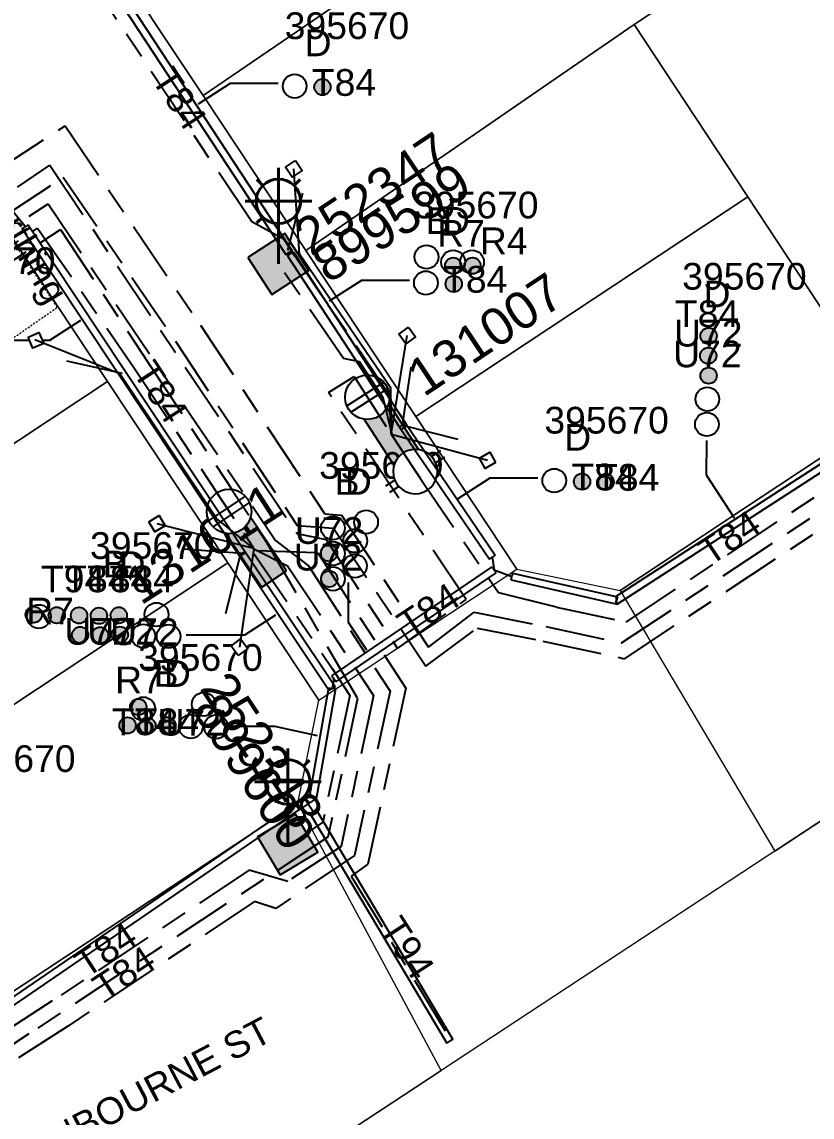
# Model space of a CAD drawing. Header units: metres. Extents: x 302064 to 304096, y 6268242 to 6271990.
# Drawn here: x 302973.9 to 303027.2, y 6270601.3 to 6270675.1 of the extents above; entities that cross this region are included whole.
import ezdxf
from ezdxf.enums import TextEntityAlignment as Align

# ---------------------------------------------------------------- set-up
doc = ezdxf.new("R2010")
doc.units = ezdxf.units.M
for name, pattern in [('Cable Exist UG', [8.2, 4, -1.2, 1.8, -1.2]), ('HIDDEN', [0.375, 0.25, -0.125]), ('HIDDEN2', [0.1875, 0.125, -0.0625])]:
    doc.linetypes.add(name, pattern=pattern)
doc.layers.get('0').update_dxf_attribs({"color": 6})
for name, color, linetype in [('_User Miscellaneous12', 7, 'Continuous'), ('_User_LV_Exist', 7, 'Continuous'), ('Duct_SP_EXT', 7, 'Continuous'), ('Equip_LV_EXT', 7, 'Continuous'), ('Equip_SP_SL_EXT', 7, 'Continuous'), ('Mains_HV_EXT', 1, 'Continuous'), ('Mains_LV_EXT', 5, 'Continuous'), ('Mains_LV_SL_EXT', 4, 'Continuous'), ('Services_SP_EXT', 7, 'Continuous'), ('SupportsUG_SP_LV_EXT', 7, 'Continuous'), ('SupportsUG_SP_LV_SL_EXT', 7, 'Continuous'), ('Trench_SP_EXT', 7, 'Continuous')]:
    doc.layers.add(name, color=color, linetype=linetype)
for name, color, linetype, lineweight in [('Cadastre Land Parcels_SP_EXT', 7, 'Continuous', 5), ('Cadastre Other Property_SP_EXT', 9, 'HIDDEN', 5), ('Cadastre Roads_SP_EXT', 9, 'Continuous', 5)]:
    doc.layers.add(name, color=color, linetype=linetype, lineweight=lineweight)
doc.styles.add('COLUMN_LABEL', font='arial.ttf')
doc.styles.add('iecARIAL', font='arial.ttf', dxfattribs={"height": 2})
doc.styles.add('POLE_LABEL', font='arial.ttf')
doc.styles.get("Standard").update_dxf_attribs({"font": 'arial.ttf'})

# ---------------------------------------------------------------- blocks, each defined once
blk = doc.blocks.new('COLUMN_EXT')
blk.add_hatch(color=256).paths.add_polyline_path([(-1.485, 1.485), (-1.485, -1.485), (1.485, -1.485), (1.485, 1.485)])
blk.add_lwpolyline([(-1.485, -1.485), (1.485, -1.485), (1.485, 1.485), (-1.485, 1.485)], close=True)
for tag, height, style, flags, p in [('ASSET_NUM', 2.5, 'COLUMN_LABEL', 8, (2, 2)), ('STRUCTURE_PLANT_NUMBER', 0.2, 'POLE_LABEL', 9, (1.813, 0.031)), ('STREET_CODE', 0.2, 'COLUMN_LABEL', 9, (1.813, -0.2))]:
    blk.add_attdef(tag, text='', height=height, dxfattribs=dict(style=style, flags=flags)).set_placement(p, align=Align.MIDDLE_LEFT)
at = {"flags": 9}
for tag, p in [('OWNED_BY', (1.813, -0.6)), ('STATE', (1.813, -0.8)), ('COLUMN_TYPE', (1.813, -0.4)), ('USAGE', (1.813, -1)), ('LEGEND', (1.813, -1.2)), ('LOCATION', (1.813, -1.4)), ('STREETNAME', (1.813, -1.6)), ('SUBURB', (1.813, -1.8)), ('NOTES', (1.813, -2))]:
    blk.add_attdef(tag, text='', height=0.2, dxfattribs=at).set_placement(p, align=Align.MIDDLE_LEFT)
at = {"flags": 1}
blk.add_attdef('Z', (1.813, -2.351), '', height=0.2, dxfattribs=at)
blk = doc.blocks.new('PILLAR_EXT')
blk.add_hatch(color=256).paths.add_polyline_path([(-2.475, 0.99), (-2.475, -0.99), (2.475, -0.99), (2.475, 0.99)])
blk.add_lwpolyline([(-2.475, -0.99), (2.475, -0.99), (2.475, 0.99), (-2.475, 0.99)], close=True)
at = {"style": 'iecARIAL', "flags": 8}
blk.add_attdef('ASSET_NUM', (1.5, 3.5), '', height=2.5, dxfattribs=at)
for tag, p, flags in [('OWNED_BY', (0, -0.2), 9), ('STATE', (0, -0.4), 9), ('SUPPORT_TYPE', (0, -0.6), 9), ('USAGE', (0, -0.8), 9), ('LEGEND', (0, -1), 9), ('LOCATION', (0, -1.2), 9), ('NOTES', (0, -1.4), 9), ('PARENT', (0, -1.6), 9), ('STREETNAME', (0, -1.8), 9), ('SUBURB', (0, -2), 1)]:
    blk.add_attdef(tag, p, '', height=0.2, dxfattribs=dict(flags=flags))
blk = doc.blocks.new('DUCT_EXT')
blk.add_circle((0, 0.8), 0.8)
at = {"flags": 1}
blk.add_attdef('Z', (0, 0), '', height=0.2, dxfattribs=at)
at = {"flags": 9}
for tag, p in [('DUCT_CODE', (0, 0)), ('XSECT_TYPE', (0, -0.2)), ('STATE', (0, -0.6)), ('FB_REFERENCE', (0, -0.4)), ('NOTES', (0, -0.8))]:
    blk.add_attdef(tag, text='', height=0.2, dxfattribs=at).set_placement(p, align=Align.MIDDLE_LEFT)
blk = doc.blocks.new('SL_LANTERN_EXT')
at = {"lineweight": 40}
for p, q in [((0, 1.968), (0, 6.468)), ((-1.459, 5.676), (-1.061, 5.278)), ((1.458, 5.676), (1.06, 5.278)), ((-2.25, 4.218), (2.25, 4.218)), ((-1.459, 2.759), (-1.061, 3.157)), ((1.458, 2.759), (1.06, 3.157)), ((0, 0), (0, 2.721))]:
    blk.add_line(p, q, dxfattribs=at)
blk.add_circle((0, 4.218), 1.5, dxfattribs=at)
at = {"style": 'iecARIAL', "flags": 8}
blk.add_attdef('ASSET_NUM', (1.5, 1.5), '', height=2.5, dxfattribs=at)
for tag, p, height, flags in [('CONSTRUCTED_VOLTAGE', (0.981, -0.653), 0.2, 9), ('CONTROL_TYPE', (0.981, -0.853), 0.2, 9), ('OPERATING_VOLTAGE', (0.981, -1.653), 0.2, 9), ('LANTERN_PURPOSE', (0.981, -1.053), 0.2, 9), ('LANTERN_TYPE', (0.981, -1.253), 0.2, 9), ('NO_PHASES', (0.981, -1.453), 0.2, 9), ('LNUMBER', (2.181, -3.253), 2.5, 8), ('ORIENTATION', (0.981, -1.853), 0.2, 9), ('OWNED_BY', (0.981, -2.053), 0.2, 9), ('STATE', (0.981, -2.253), 0.2, 9), ('CEXIST', (0.981, -2.653), 0.2, 9), ('CNEW', (0.981, -2.853), 0.2, 9), ('CNUMBER', (0.981, -3.053), 0.2, 9), ('USAGE', (0.981, -2.453), 0.2, 9), ('CREMOVE', (0.981, -3.253), 0.2, 9), ('CREPLACE', (0.981, -3.453), 0.2, 9), ('LKINGHEIGHT', (0.981, -3.653), 0.2, 9), ('LBRACKET', (0.981, -3.853), 0.2, 9), ('LBRACKETVOCAB', (0.981, -4.053), 0.2, 9), ('LCATEGORY', (0.981, -4.253), 0.2, 9), ('LCHARGE1', (0.981, -4.453), 0.2, 9), ('LCHARGE1PERCENT', (0.981, -4.653), 0.2, 9), ('LCHARGE2', (0.981, -4.853), 0.2, 9), ('LCHARGE2PERCENT', (0.981, -5.053), 0.2, 9), ('LCHARGE3', (0.981, -5.253), 0.2, 9), ('LCHARGE3PERCENT', (0.981, -5.453), 0.2, 9), ('LEXIST', (0.981, -5.653), 0.2, 9), ('LLAMP', (0.981, -5.853), 0.2, 9), ('LLAMPVOCAB', (0.981, -6.053), 0.2, 9), ('LMAST', (0.981, -6.253), 0.2, 9), ('LMASTVOCAB', (0.981, -6.453), 0.2, 9), ('LNEW', (0.981, -6.653), 0.2, 9), ('LANTNUMBER', (0.981, -6.853), 0.2, 9), ('LOUTREACH', (0.981, -7.253), 0.2, 9), ('LOUTREACHVOCAB', (0.981, -7.453), 0.2, 9), ('LRATECODE', (0.981, -7.653), 0.2, 9), ('LREMOVE', (0.981, -7.853), 0.2, 9), ('LREPLACE', (0.981, -8.053), 0.2, 9), ('LTYPE', (0.981, -8.253), 0.2, 9), ('LTYPEVOCAB', (0.981, -8.453), 0.2, 9), ('LEGEND', (0.981, -8.653), 0.2, 9), ('LOCATION', (0.981, -8.853), 0.2, 9), ('NOTES', (0.981, -9.053), 0.2, 9), ('STREETNAME', (0.981, -9.253), 0.2, 9), ('SUBURB', (0.981, -9.453), 0.2, 1)]:
    blk.add_attdef(tag, p, '', height=height, dxfattribs=dict(flags=flags))
blk = doc.blocks.new('CCP_EXT')
at = {"flags": 9}
for tag, p in [('USAGE', (0, -1.2)), ('LEGEND', (0, -1.4)), ('STATE', (0, -1.8)), ('LIFE_SUPPORT', (0, -1.6)), ('NOTES', (0, -2))]:
    blk.add_attdef(tag, text='', height=0.2, dxfattribs=at).set_placement(p, align=Align.MIDDLE_LEFT)
blk.add_wipeout([(0, 0.566), (0.566, 0), (0, -0.566), (-0.566, 0)])
blk.add_lwpolyline([(-0.566, 0), (0, 0.566), (0.566, 0), (0, -0.566), (-0.566, 0)])
at = {"flags": 1}
blk.add_attdef('Z', (0, 0), '', height=0.2, dxfattribs=at)
at = {"flags": 9}
for tag, p in [('CCP_TYPE', (0, 0)), ('OPERATING_VOLTAGE', (0, -0.6)), ('ORIENTATION', (0, -0.8)), ('CONSTRUCTED_VOLTAGE', (0, -0.2)), ('NO_PHASES', (0, -0.4)), ('OWNED_BY', (0, -1))]:
    blk.add_attdef(tag, text='', height=0.2, dxfattribs=at).set_placement(p, align=Align.MIDDLE_LEFT)
blk = doc.blocks.new('LV_UG_LINKS_CLOSED_EXT')
blk.add_wipeout([(-1.056, 1.057), (-1.18, 0.916), (-1.286, 0.761), (-1.371, 0.594), (-1.435, 0.417), (-1.476, 0.234), (-1.493, 0.047), (-1.487, -0.14), (-1.458, -0.326), (-1.406, -0.506), (-1.331, -0.678), (-1.236, -0.839), (-1.121, -0.988), (-0.988, -1.12), (-0.84, -1.235), (-0.679, -1.331), (-0.506, -1.406), (-0.326, -1.458), (-0.141, -1.487), (0.047, -1.493), (0.233, -1.476), (0.416, -1.435), (0.593, -1.371), (0.76, -1.286), (0.915, -1.181), (1.056, -1.057), (1.18, -0.916), (1.286, -0.761), (1.371, -0.594), (1.435, -0.417), (1.476, -0.234), (1.493, -0.047), (1.487, 0.14), (1.458, 0.326), (1.406, 0.506), (1.331, 0.678), (1.236, 0.839), (1.121, 0.988), (0.988, 1.12), (0.84, 1.235), (0.679, 1.331), (0.506, 1.406), (0.326, 1.458), (0.141, 1.487), (-0.047, 1.493), (-0.233, 1.476), (-0.416, 1.435), (-0.593, 1.371), (-0.76, 1.286), (-0.915, 1.181)])
for p, q in [((-0.25, -1.479), (-0.25, 1.479)), ((0.25, -1.479), (0.25, 1.479))]:
    blk.add_line(p, q)
blk.add_circle((0, 0), 1.5)
at = {"flags": 9}
for tag, p in [('ACTUAL_STATUS', (0, 0)), ('OPERATING_VOLTAGE', (0, -0.6)), ('ORIENTATION', (0, -0.8)), ('CONSTRUCTED_VOLTAGE', (0, -0.2)), ('NO_PHASES', (0, -0.4)), ('STATE', (0, -1)), ('SWITCH_TYPE', (0, -1.2)), ('USAGE', (0, -1.4)), ('NOTES', (0, -1.6))]:
    blk.add_attdef(tag, text='', height=0.2, dxfattribs=at).set_placement(p, align=Align.MIDDLE_LEFT)
at = {"flags": 1}
blk.add_attdef('Z', (0, 0), '', height=0.2, dxfattribs=at)
blk = doc.blocks.new('LV_UG_LINKS_OPEN_EXT')
for p, q in [((-0.249, 1.473), (-0.249, 2.22)), ((0.249, 1.473), (0.249, 2.22)), ((-0.249, -1.473), (-0.249, -2.22)), ((0.249, -1.473), (0.249, -2.22))]:
    blk.add_line(p, q)
at = {"flags": 9}
for tag, p in [('ACTUAL_STATUS', (0, 0)), ('OPERATING_VOLTAGE', (0, -0.6)), ('ORIENTATION', (0, -0.8)), ('CONSTRUCTED_VOLTAGE', (0, -0.2)), ('NO_PHASES', (0, -0.4)), ('STATE', (0, -1)), ('SWITCH_TYPE', (0, -1.2)), ('USAGE', (0, -1.4)), ('NOTES', (0, -1.6))]:
    blk.add_attdef(tag, text='', height=0.2, dxfattribs=at).set_placement(p, align=Align.MIDDLE_LEFT)
at = {"flags": 1}
blk.add_attdef('Z', (0, 0), '', height=0.2, dxfattribs=at)
blk.add_wipeout([(-0.249, 1.473), (-0.432, 1.43), (-0.608, 1.365), (-0.774, 1.278), (-0.928, 1.171), (-1.067, 1.045), (-1.19, 0.903), (-1.294, 0.747), (-1.377, 0.579), (-1.439, 0.402), (-1.478, 0.218), (-1.494, 0.031), (-1.486, -0.156), (-1.455, -0.341), (-1.4, -0.521), (-1.324, -0.692), (-1.227, -0.853), (-1.11, -1), (-0.976, -1.131), (-0.827, -1.244), (-0.664, -1.338), (-0.491, -1.411), (-0.311, -1.461), (-0.125, -1.489), (0.062, -1.493), (0.249, -1.473), (0.432, -1.43), (0.608, -1.365), (0.774, -1.278), (0.928, -1.171), (1.067, -1.045), (1.19, -0.903), (1.294, -0.747), (1.377, -0.579), (1.439, -0.402), (1.478, -0.218), (1.494, -0.031), (1.486, 0.156), (1.455, 0.341), (1.4, 0.521), (1.324, 0.692), (1.227, 0.853), (1.11, 1), (0.976, 1.131), (0.827, 1.244), (0.664, 1.338), (0.491, 1.411), (0.311, 1.461), (0.125, 1.489), (-0.062, 1.493)])
blk.add_lwpolyline([(0, -1.494, 1), (0, 1.494, 1)], format="xyb", close=True)
blk = doc.blocks.new('CABLE_LARGE_EXT')
h = blk.add_hatch(color=256)
edge = h.paths.add_edge_path()
edge.add_arc((0, 0.55), 0.55, 0, 360)
blk.add_circle((0, 0.55), 0.55)
at = {"flags": 1}
blk.add_attdef('Z', (0, 0), '', height=0.2, dxfattribs=at)
at = {"flags": 9}
for tag, p in [('COND_CODE', (0, 0)), ('XSECT_SIZE', (0, -0.6)), ('STATE', (0, -0.4)), ('FB_REFERENCE', (0, -0.2)), ('NOTES', (0, -0.8))]:
    blk.add_attdef(tag, text='', height=0.2, dxfattribs=at).set_placement(p, align=Align.MIDDLE_LEFT)

msp = doc.modelspace()

# ---------------------------------------------------------------- linework, layer by layer
at = {"layer": '_User Miscellaneous12'}
for p, q in [((302973.9476, 6270661.1991), (302974.1476, 6270661.3317)), ((302974.3476, 6270661.4644), (302974.1476, 6270661.3317)), ((302991.721, 6270659.4639), (302991.9217, 6270659.5955)), ((302991.721, 6270659.4639), (302991.7292, 6270659.4514)), ((302991.7292, 6270659.4514), (302991.93, 6270659.5828)), ((302991.8218, 6270659.3642), (302992.0225, 6270659.4957)), ((302992.1225, 6270659.727), (302991.9217, 6270659.5955)), ((302992.1309, 6270659.7141), (302991.93, 6270659.5828)), ((302992.2233, 6270659.6272), (302992.0225, 6270659.4957)), ((302992.1225, 6270659.727), (302992.1309, 6270659.7141)), ((302999.875, 6270647.9456), (302999.6742, 6270647.8142)), ((302999.7757, 6270648.0974), (302999.875, 6270647.9456)), ((303013.953, 6270636.4149), (303031.7647, 6270647.9648)), ((303014.0442, 6270635.902), (303032.0184, 6270647.5572)), ((302988.56, 6270639.1729), (302988.7604, 6270639.3049)), ((302988.56, 6270639.1729), (302988.6052, 6270639.1038)), ((302988.6052, 6270639.1038), (302988.806, 6270639.2352)), ((302988.6065, 6270639.1018), (302988.806, 6270639.2352)), ((302988.9609, 6270639.4369), (302988.7604, 6270639.3049)), ((302989.0055, 6270639.3686), (302988.806, 6270639.2352)), ((302989.0069, 6270639.3666), (302988.806, 6270639.2352)), ((302988.9609, 6270639.4369), (302989.0069, 6270639.3666)), ((303005.4244, 6270638.9252), (303005.6229, 6270639.0601)), ((303005.8215, 6270639.1949), (303005.6229, 6270639.0601)), ((302994.81, 6270631.0613), (303005.6119, 6270638.411)), ((303005.6119, 6270638.411), (303005.7469, 6270638.2126)), ((303005.8819, 6270638.0142), (303005.7469, 6270638.2126)), ((302995.08, 6270630.6644), (303005.8819, 6270638.0142)), ((303006.8852, 6270637.529), (303006.9383, 6270637.763)), ((303006.8852, 6270637.529), (303013.9454, 6270635.9244)), ((303006.9915, 6270637.9971), (303006.9383, 6270637.763)), ((303006.9915, 6270637.9971), (303014.0518, 6270636.3925)), ((303013.9454, 6270635.9244), (303013.9986, 6270636.1585)), ((303013.9454, 6270635.9244), (303014.0442, 6270635.902)), ((303014.0518, 6270636.3925), (303013.953, 6270636.4149)), ((303013.953, 6270636.4149), (303013.9986, 6270636.1585)), ((303014.0518, 6270636.3925), (303013.9986, 6270636.1585)), ((303014.0442, 6270635.902), (303013.9986, 6270636.1585)), ((302994.81, 6270631.0613), (302994.945, 6270630.8629)), ((302995.08, 6270630.6644), (302994.945, 6270630.8629)), ((302994.5962, 6270630.2681), (302993.2952, 6270622.9884)), ((302995.0687, 6270630.1837), (302993.7677, 6270622.904)), ((302994.5962, 6270630.2681), (302994.8325, 6270630.2259)), ((302994.633, 6270630.0925), (302994.8325, 6270630.2259)), ((302995.0319, 6270630.3594), (302994.8325, 6270630.2259)), ((302995.0687, 6270630.1837), (302994.8325, 6270630.2259)), ((302993.3134, 6270623.0904), (302992.3381, 6270622.4529)), ((302993.7495, 6270622.802), (302992.6007, 6270622.0511)), ((302993.2952, 6270622.9884), (302993.3134, 6270623.0904)), ((302993.2952, 6270622.9884), (302993.5314, 6270622.9462)), ((302993.3134, 6270623.0904), (302993.5314, 6270622.9462)), ((302993.7677, 6270622.904), (302993.5314, 6270622.9462)), ((302993.7495, 6270622.802), (302993.5314, 6270622.9462)), ((302993.7677, 6270622.904), (302993.7495, 6270622.802)), ((302992.3339, 6270622.4501), (302962.3786, 6270601.9435)), ((302992.605, 6270622.054), (302962.6497, 6270601.5475)), ((302992.3339, 6270622.4501), (302992.4694, 6270622.252)), ((302992.3381, 6270622.4529), (302992.4694, 6270622.252)), ((302992.6007, 6270622.0511), (302992.4694, 6270622.252)), ((302992.605, 6270622.054), (302992.4694, 6270622.252)), ((302993.3614, 6270621.7679), (302993.5676, 6270621.8908)), ((302993.7738, 6270622.0136), (302993.5676, 6270621.8908)), ((302993.7738, 6270622.0136), (303002.9731, 6270606.5752)), ((302993.3614, 6270621.7679), (303002.5608, 6270606.3295)), ((303002.5608, 6270606.3295), (303002.767, 6270606.4524)), ((303002.9731, 6270606.5752), (303002.767, 6270606.4524))]:
    msp.add_line(p, q, dxfattribs=at)
at = {"layer": '_User_LV_Exist', "linetype": 'Cable Exist UG'}
msp.add_lwpolyline([(302989.7618, 6270639.5169), (302993.8649, 6270639.3661), (302993.8649, 6270639.3661), (302999.7962, 6270630.2286), (302997.2269, 6270618.3698), (302996.1221, 6270617.5738), (303002.5284, 6270607.0255)], dxfattribs=at)
at = {"layer": 'Cadastre Land Parcels_SP_EXT', "linetype": 'Continuous'}
for points in [[(303013.4793, 6270688.8278), (303006.5687, 6270699.2426), (302979.2101, 6270680.6226), (302986.1339, 6270670.1762), (303013.4793, 6270688.8278)], [(303015.1797, 6270674.9601), (303020.3899, 6270678.4119), (303013.4793, 6270688.8278), (302986.1339, 6270670.1762), (302993.0576, 6270659.7288), (303015.1797, 6270674.9601)], [(303042.8303, 6270655.7188), (303033.0022, 6270670.7072), (303025.6, 6270681.8638), (303020.3899, 6270678.4119), (303015.1797, 6270674.9601), (303032.404, 6270648.8299), (303042.8303, 6270655.7188)], [(303022.8367, 6270663.3443), (303015.1797, 6270674.9601), (302993.0576, 6270659.7288), (303000.473, 6270648.5386), (303022.8367, 6270663.3443)], [(303019.8146, 6270640.511), (303021.2263, 6270641.4451), (303032.404, 6270648.8299), (303022.8367, 6270663.3443), (303000.473, 6270648.5386), (303007.28, 6270638.2669), (303014.2353, 6270636.8257), (303019.8146, 6270640.511)], [(302955.6964, 6270635.0081), (302979.704, 6270650.8939), (302972.7812, 6270661.3403), (302943.5567, 6270642.0044), (302950.4796, 6270631.5571), (302955.6964, 6270635.0081)], [(302987.7938, 6270638.6883), (302979.704, 6270650.8939), (302955.6964, 6270635.0081), (302963.7854, 6270622.8015), (302987.7938, 6270638.6883)], [(302992.5263, 6270622.4841), (302993.9281, 6270629.432), (302987.7938, 6270638.6883), (302963.7854, 6270622.8015), (302972.6843, 6270609.3774), (302992.5263, 6270622.4841)], [(303116.595, 6270412.234), (303135.986, 6270422.298), (303136.643, 6270422.638), (303157.304, 6270433.362), (303135.056, 6270467.438), (303095.366, 6270528.226), (303061.809, 6270579.622), (303032.542, 6270624.446), (302949.236, 6270569.663), (302976.527, 6270527.475), (303009.802, 6270476.04), (303067.548, 6270386.777), (303116.595, 6270412.234)]]:
    msp.add_lwpolyline(points, close=True, dxfattribs=at)
at = {"layer": 'Cadastre Roads_SP_EXT', "linetype": 'Continuous'}
for points in [[(303032.5416, 6270624.4465), (303057.9196, 6270641.2961), (303070.1817, 6270649.4371), (303060.9721, 6270667.7044), (303042.8303, 6270655.7188), (303032.404, 6270648.8298), (303021.2263, 6270641.4451), (303019.8147, 6270640.511), (303014.2353, 6270636.8257), (303024.6511, 6270619.2577), (303032.5416, 6270624.4465)], [(303002.1796, 6270604.4797), (302992.5263, 6270622.4842), (302972.6843, 6270609.3774), (302962.2474, 6270602.4821), (302942.38, 6270589.3579), (302949.2357, 6270569.6629), (303002.1796, 6270604.4797)]]:
    msp.add_lwpolyline(points, close=True, dxfattribs=at)
at = {"layer": 'Duct_SP_EXT'}
for p, q in [((302973.9476, 6270661.1991), (302974.1476, 6270661.3317)), ((302974.3476, 6270661.4644), (302974.1476, 6270661.3317)), ((302991.721, 6270659.4639), (302991.9217, 6270659.5955)), ((302991.721, 6270659.4639), (302991.7292, 6270659.4514)), ((302991.7292, 6270659.4514), (302991.93, 6270659.5828)), ((302991.8218, 6270659.3642), (302992.0225, 6270659.4957)), ((302992.1225, 6270659.727), (302991.9217, 6270659.5955)), ((302992.1309, 6270659.7141), (302991.93, 6270659.5828)), ((302992.2233, 6270659.6272), (302992.0225, 6270659.4957)), ((302992.1225, 6270659.727), (302992.1309, 6270659.7141)), ((302999.875, 6270647.9456), (302999.6742, 6270647.8142)), ((302999.7757, 6270648.0974), (302999.875, 6270647.9456)), ((303013.953, 6270636.4149), (303031.7647, 6270647.9648)), ((303014.0442, 6270635.902), (303032.0184, 6270647.5572)), ((302988.56, 6270639.1729), (302988.7604, 6270639.3049)), ((302988.56, 6270639.1729), (302988.6052, 6270639.1038)), ((302988.6052, 6270639.1038), (302988.806, 6270639.2352)), ((302988.6065, 6270639.1018), (302988.806, 6270639.2352)), ((302988.9609, 6270639.4369), (302988.7604, 6270639.3049)), ((302989.0055, 6270639.3686), (302988.806, 6270639.2352)), ((302989.0069, 6270639.3666), (302988.806, 6270639.2352)), ((302988.9609, 6270639.4369), (302989.0069, 6270639.3666)), ((303005.4244, 6270638.9252), (303005.6229, 6270639.0601)), ((303005.8215, 6270639.1949), (303005.6229, 6270639.0601)), ((302994.81, 6270631.0613), (303005.6119, 6270638.411)), ((303005.6119, 6270638.411), (303005.7469, 6270638.2126)), ((303005.8819, 6270638.0142), (303005.7469, 6270638.2126)), ((302995.08, 6270630.6644), (303005.8819, 6270638.0142)), ((303006.8852, 6270637.529), (303006.9383, 6270637.763)), ((303006.8852, 6270637.529), (303013.9454, 6270635.9244)), ((303006.9915, 6270637.9971), (303006.9383, 6270637.763)), ((303006.9915, 6270637.9971), (303014.0518, 6270636.3925)), ((303013.9454, 6270635.9244), (303013.9986, 6270636.1585)), ((303013.9454, 6270635.9244), (303014.0442, 6270635.902)), ((303014.0518, 6270636.3925), (303013.953, 6270636.4149)), ((303013.953, 6270636.4149), (303013.9986, 6270636.1585)), ((303014.0518, 6270636.3925), (303013.9986, 6270636.1585)), ((303014.0442, 6270635.902), (303013.9986, 6270636.1585)), ((302994.81, 6270631.0613), (302994.945, 6270630.8629)), ((302995.08, 6270630.6644), (302994.945, 6270630.8629)), ((302994.5962, 6270630.2681), (302993.2952, 6270622.9884)), ((302995.0687, 6270630.1837), (302993.7677, 6270622.904)), ((302994.5962, 6270630.2681), (302994.8325, 6270630.2259)), ((302994.633, 6270630.0925), (302994.8325, 6270630.2259)), ((302995.0319, 6270630.3594), (302994.8325, 6270630.2259)), ((302995.0687, 6270630.1837), (302994.8325, 6270630.2259)), ((302993.3134, 6270623.0904), (302992.3381, 6270622.4529)), ((302993.7495, 6270622.802), (302992.6007, 6270622.0511)), ((302993.2952, 6270622.9884), (302993.3134, 6270623.0904)), ((302993.2952, 6270622.9884), (302993.5314, 6270622.9462)), ((302993.3134, 6270623.0904), (302993.5314, 6270622.9462)), ((302993.7677, 6270622.904), (302993.5314, 6270622.9462)), ((302993.7495, 6270622.802), (302993.5314, 6270622.9462)), ((302993.7677, 6270622.904), (302993.7495, 6270622.802)), ((302992.3339, 6270622.4501), (302962.3786, 6270601.9435)), ((302992.605, 6270622.054), (302962.6497, 6270601.5475)), ((302992.3339, 6270622.4501), (302992.4694, 6270622.252)), ((302992.3381, 6270622.4529), (302992.4694, 6270622.252)), ((302992.6007, 6270622.0511), (302992.4694, 6270622.252)), ((302992.605, 6270622.054), (302992.4694, 6270622.252)), ((302993.3614, 6270621.7679), (302993.5676, 6270621.8908)), ((302993.7738, 6270622.0136), (302993.5676, 6270621.8908)), ((302993.7738, 6270622.0136), (303002.9731, 6270606.5752)), ((302993.3614, 6270621.7679), (303002.5608, 6270606.3295)), ((303002.5608, 6270606.3295), (303002.767, 6270606.4524)), ((303002.9731, 6270606.5752), (303002.767, 6270606.4524))]:
    msp.add_line(p, q, dxfattribs=at)
for points in [[(302991.1969, 6270670.9712), (302987.9596, 6270670.9712), (302985.7995, 6270669.5824)], [(303000.0388, 6270657.7106), (302996.8015, 6270657.7106), (302994.6415, 6270656.3218)], [(302971.8473, 6270653.6783), (302975.8129, 6270653.6783), (302977.8901, 6270655.0332)], [(303020.0501, 6270646.9289), (303020.0423, 6270644.6226), (303021.9164, 6270641.7269)], [(303008.6886, 6270644.3911), (303005.4513, 6270644.3911), (303003.2912, 6270643.0022)], [(302995.9203, 6270637.3644), (302995.9203, 6270634.6877), (302997.1508, 6270632.8164)], [(302984.9936, 6270633.8293), (302988.9592, 6270633.8293), (302991.0363, 6270635.1841)], [(302988.1034, 6270627.6725), (302990.9485, 6270627.6725), (302993.8185, 6270627.0553)]]:
    msp.add_lwpolyline(points, dxfattribs=at)
at = {"layer": 'Mains_LV_EXT', "linetype": 'Cable Exist UG'}
msp.add_lwpolyline([(302989.7618, 6270639.5169), (302993.8649, 6270639.3661), (302993.8649, 6270639.3661), (302999.7962, 6270630.2286), (302997.2269, 6270618.3698), (302996.1221, 6270617.5738), (303002.5284, 6270607.0255)], dxfattribs=at)
at = {"layer": 'Trench_SP_EXT', "linetype": 'Cable Exist UG'}
for points in [[(302991.8376, 6270659.7236), (302992.928, 6270663.8938)], [(302973.0627, 6270662.6865), (302974.1187, 6270661.3878)], [(302980.7091, 6270651.4411), (302976.9666, 6270652.2639)], [(302999.575, 6270647.9659), (303000.1612, 6270651.8583)], [(302999.575, 6270647.9659), (303003.3015, 6270647.0145)], [(302988.7873, 6270639.3035), (302983.9808, 6270639.6807)], [(302988.6049, 6270639.1299), (302987.5525, 6270634.9015)], [(303005.6229, 6270639.0601), (303005.7469, 6270638.2126), (303006.9384, 6270637.763)], [(302994.945, 6270630.8629), (302994.8325, 6270630.2259)], [(302993.5676, 6270621.8907), (302993.0607, 6270622.6385)]]:
    msp.add_lwpolyline(points, dxfattribs=at)

# ---------------------------------------------------------------- block references
at = {"layer": 'Duct_SP_EXT'}
for name, p, rotation in [('DUCT_EXT', (302992.3131, 6270670.0038), 0.4553196100120546), ('DUCT_EXT', (303001.1551, 6270656.7432), 0.4553196100120546), ('CABLE_LARGE_EXT', (303019.6502, 6270653.9728), 269.9999999999998), ('CABLE_LARGE_EXT', (303019.6205, 6270652.6342), 269.9999999999998), ('CABLE_LARGE_EXT', (303019.6502, 6270651.2956), 269.9999999999998), ('DUCT_EXT', (303019.3086, 6270649.7146), 269.9999999999998), ('DUCT_EXT', (303019.2824, 6270648.0148), 269.9999999999998), ('DUCT_EXT', (303009.8049, 6270643.4236), 0.4553196100120546), ('DUCT_EXT', (302994.0812, 6270641.0295), 270.14402636323), ('DUCT_EXT', (302996.3203, 6270641.4331), 270.0556068531813), ('DUCT_EXT', (302995.5882, 6270640.168), 270.355525768301), ('CABLE_LARGE_EXT', (302994.0735, 6270639.3349), 269.9999999999998), ('DUCT_EXT', (302994.0855, 6270639.3109), 270.14402636323), ('DUCT_EXT', (302995.5724, 6270638.4681), 270.355525768301), ('DUCT_EXT', (302994.0897, 6270637.6027), 270.14402636323), ('CABLE_LARGE_EXT', (302994.0898, 6270637.6027), 269.9999999999998), ('DUCT_EXT', (302974.269, 6270635.0659), 269.9370966800333), ('CABLE_LARGE_EXT', (302974.7301, 6270634.6491), 0.1871496504406311), ('CABLE_LARGE_EXT', (302976.2828, 6270634.5996), 0.2114994223594662), ('CABLE_LARGE_EXT', (302977.7831, 6270634.5897), 0.2114994223594662), ('CABLE_LARGE_EXT', (302979.1219, 6270634.5649), 0.2114994223594662), ('CABLE_LARGE_EXT', (302980.4604, 6270634.5996), 0.2114994223594662), ('CABLE_LARGE_EXT', (302977.8546, 6270633.278), 0.2114994223594662), ('CABLE_LARGE_EXT', (302979.1933, 6270633.2532), 0.2114994223594662), ('CABLE_LARGE_EXT', (302980.5319, 6270633.2879), 0.2114994223594662), ('DUCT_EXT', (302982.1141, 6270632.9522), 0.2114994223594662), ('DUCT_EXT', (302983.814, 6270632.9321), 0.2114994223594662), ('CABLE_LARGE_EXT', (302981.7721, 6270628.4227), 0.1871496504406311), ('DUCT_EXT', (302981.3109, 6270628.8394), 269.9370966800333), ('DUCT_EXT', (302985.3128, 6270626.8545), 0.2114994223594662), ('DUCT_EXT', (302987.0127, 6270626.8345), 0.2114994223594662), ('CABLE_LARGE_EXT', (302981.0533, 6270627.1804), 0.2114994223594662), ('CABLE_LARGE_EXT', (302982.3921, 6270627.1557), 0.2114994223594662), ('CABLE_LARGE_EXT', (302983.7306, 6270627.1903), 0.2114994223594662)]:
    msp.add_blockref(name, p, dxfattribs=dict(at, rotation=rotation))
for name, p in [('CABLE_LARGE_EXT', (302994.1798, 6270670.1904)), ('DUCT_EXT', (303001.1892, 6270658.4933)), ('DUCT_EXT', (303002.9883, 6270658.151)), ('DUCT_EXT', (303004.2569, 6270658.151)), ('CABLE_LARGE_EXT', (303002.9884, 6270658.151)), ('CABLE_LARGE_EXT', (303004.288, 6270658.151)), ('CABLE_LARGE_EXT', (303003.0218, 6270656.9298)), ('CABLE_LARGE_EXT', (303011.6715, 6270643.6103)), ('CABLE_LARGE_EXT', (303013.2604, 6270643.5879)), ('DUCT_EXT', (302982.9969, 6270634.3961)), ('DUCT_EXT', (302986.1728, 6270628.3539))]:
    msp.add_blockref(name, p, dxfattribs=at)
at = {"layer": 'Equip_SP_SL_EXT'}
ref = msp.add_blockref('SL_LANTERN_EXT', (302991.2156, 6270658.828), dxfattribs=at)
ref.add_attrib('ASSET_NUM', '252347', dxfattribs={"layer": '0', "height": 2.5, "rotation": 33.764117, "style": 'iecARIAL'}).set_placement((302992.7156, 6270660.328), align=Align.MIDDLE_LEFT)
ref = msp.add_blockref('SL_LANTERN_EXT', (302991.84, 6270619.7054), dxfattribs=at)
ref.add_attrib('ASSET_NUM', '252348', dxfattribs={"layer": '0', "height": 2.5, "rotation": 303.53047, "style": 'iecARIAL'}).set_placement((302993.34, 6270621.2054), align=Align.MIDDLE_RIGHT)
at = {"layer": 'SupportsUG_SP_LV_EXT'}
ref = msp.add_blockref('PILLAR_EXT', (302998.8061, 6270647.3566), dxfattribs=dict(at, rotation=302.8026633039335))
ref.add_attrib('ASSET_NUM', '131007', dxfattribs={"layer": '0', "height": 2.5, "rotation": 33.707527, "style": 'iecARIAL'}).set_placement((303000.3061, 6270650.8566), align=Align.MIDDLE_LEFT)
ref = msp.add_blockref('PILLAR_EXT', (302989.5535, 6270639.6521), dxfattribs=dict(at, rotation=123.682037159246))
ref.add_attrib('ASSET_NUM', '131011', dxfattribs={"layer": '0', "height": 2.5, "rotation": 32.836829, "style": 'iecARIAL'}).set_placement((302991.0535, 6270643.1521), align=Align.MIDDLE_RIGHT)
at = {"layer": 'SupportsUG_SP_LV_SL_EXT'}
ref = msp.add_blockref('COLUMN_EXT', (302991.2156, 6270658.8281), dxfattribs=dict(at, rotation=302.9445672390686))
ref.add_attrib('ASSET_NUM', '899599', dxfattribs={"layer": '0', "height": 2.5, "rotation": 32.173242, "style": 'COLUMN_LABEL'}).set_placement((302993.2156, 6270659.5781), align=Align.TOP_LEFT)
ref = msp.add_blockref('COLUMN_EXT', (302991.84, 6270619.7054), dxfattribs=dict(at, rotation=30.90560821257996))
ref.add_attrib('ASSET_NUM', '899600', dxfattribs={"layer": '0', "height": 2.5, "rotation": 303.53047, "style": 'COLUMN_LABEL'}).set_placement((302993.84, 6270620.4554), align=Align.TOP_RIGHT)

# ---------------------------------------------------------------- texts
at = {"layer": 'Cadastre Roads_SP_EXT'}
msp.add_text('CRANBOURNE ST', height=1.8, rotation=27.718572, dxfattribs=at).set_placement((302971.6443, 6270596.4309))
at = {"layer": 'Duct_SP_EXT'}
for s, p in [('395670', (302991.6364, 6270673.9748)), ('D', (302992.976, 6270672.8212)), ('T84', (302993.461, 6270670.1508)), ('395670', (303000.3457, 6270661.8956)), ('B', (303001.1265, 6270660.8415)), ('D', (303002.2976, 6270660.861)), ('R7', (303001.9104, 6270659.9809)), ('R4', (303004.783, 6270659.4814)), ('395670', (302967.802, 6270658.1455)), ('T84', (303002.3029, 6270656.8901)), ('395670', (303018.4139, 6270657.0928)), ('D', (303019.8528, 6270655.8947)), ('T84', (303017.9248, 6270654.5678)), ('U72', (303017.8653, 6270653.2589)), ('U72', (303017.8059, 6270651.8608)), ('395670', (303009.1281, 6270647.3946)), ('D', (303010.4677, 6270646.241)), ('395669', (302993.9554, 6270644.3471)), ('T84', (303010.9526, 6270643.5706)), ('B', (302994.9981, 6270643.2722)), ('D', (302995.6895, 6270643.2682)), ('T84', (303012.5416, 6270643.5483)), ('U72', (302992.3184, 6270639.9596)), ('395670', (302978.5187, 6270638.9483)), ('B', (302979.3698, 6270637.7024)), ('U72', (302992.2454, 6270638.1679)), ('D', (302980.4463, 6270637.6688)), ('T94', (302975.2118, 6270636.6994)), ('T84', (302976.7798, 6270636.7031)), ('T84', (302978.3205, 6270636.7031)), ('T84', (302979.8315, 6270636.7031)), ('R7', (302974.224, 6270634.5367)), ('U72', (302976.7921, 6270633.1691)), ('U72', (302978.3327, 6270633.1691)), ('U72', (302979.8735, 6270633.1395)), ('395670', (302981.7628, 6270631.4057)), ('B', (302982.8055, 6270630.3307)), ('D', (302983.4968, 6270630.3267)), ('R7', (302980.2074, 6270629.8958)), ('T84', (302979.9907, 6270627.0716)), ('T84', (302981.5314, 6270627.0716)), ('U72', (302983.0721, 6270627.042)), ('395670', (302969.1558, 6270624.5933))]:
    msp.add_text(s, height=1.8, dxfattribs=at).set_placement(p)
at = {"layer": 'Mains_HV_EXT'}
msp.add_text('HV Earthing', height=1.8, rotation=300.824514, dxfattribs=at).set_placement((302968.6493, 6270667.6085))
at = {"layer": 'Mains_LV_EXT'}
for s, rotation, p in [('T84', 303.274906, (302982.6065, 6270671.2725)), ('T84', 303.120068, (302981.3483, 6270651.5242)), ('T84', 33.533305, (303020.2934, 6270638.4443)), ('T84', 33.328665, (303000.0068, 6270633.5582)), ('T94', 302.896162, (302997.9678, 6270614.076)), ('T84', 33.315939, (302978.2604, 6270610.6709)), ('T84', 33.426804, (302979.4884, 6270609.0914))]:
    msp.add_text(s, height=1.8, rotation=rotation, dxfattribs=at).set_placement(p)

# ---------------------------------------------------------------- next in the draw order: block references
at = {"layer": 'Services_SP_EXT'}
for p, rotation in [((302992.2491, 6270665.2319), 258.5479036080945), ((302974.8699, 6270653.6797), 338.1915145831573), ((302999.8798, 6270653.9972), 260.8026634805371), ((303005.2972, 6270645.5918), 164.8026639418281), ((302983.0359, 6270641.3171), 345.6820369831551), ((302988.5818, 6270632.9958), 81.68203718553167)]:
    msp.add_blockref('CCP_EXT', p, dxfattribs=dict(at, rotation=rotation))

# ---------------------------------------------------------------- next in the draw order: block references
for p, rotation in [((302992.2491, 6270665.2319), 258.5479036080945), ((302974.8699, 6270653.6797), 338.1915145831573), ((302999.8798, 6270653.9972), 260.8026634805371), ((303005.2972, 6270645.5918), 164.8026639418281), ((302983.0359, 6270641.3171), 345.6820369831551), ((302988.5818, 6270632.9958), 81.68203718553167)]:
    msp.add_blockref('CCP_EXT', p, dxfattribs=dict(at, rotation=rotation))

# ---------------------------------------------------------------- next in the draw order: linework, layer by layer
at = {"layer": '_User Miscellaneous12'}
for p, q in [((302971.321, 6270690.5097), (302991.721, 6270659.4639)), ((302971.7221, 6270690.7733), (302992.1225, 6270659.727)), ((302988.6065, 6270639.1018), (302994.633, 6270630.0925)), ((302989.0055, 6270639.3686), (302995.0319, 6270630.3594))]:
    msp.add_line(p, q, dxfattribs=at)
at = {"layer": '_User_LV_Exist', "linetype": 'Cable Exist UG'}
msp.add_lwpolyline([(302989.5489, 6270639.6215), (302991.8325, 6270638.4873), (302991.8325, 6270638.4873), (302997.6141, 6270629.7349), (302995.4381, 6270619.5769), (302991.8358, 6270617.2227), (302989.238, 6270617.9671), (302989.238, 6270617.9671), (302975.9768, 6270609.17), (302963.3685, 6270600.9765)], dxfattribs=at)
at = {"layer": 'Cadastre Other Property_SP_EXT', "linetype": 'HIDDEN2'}
msp.add_lwpolyline([(302969.2747, 6270666.4106), (302966.9251, 6270665.0107), (302964.2255, 6270663.161), (302963.6256, 6270662.6111), (302963.0257, 6270661.7612), (302962.5757, 6270660.2114), (302962.5757, 6270658.8117), (302963.0756, 6270657.1119), (302965.3253, 6270653.4624), (302966.6251, 6270652.6126), (302968.2249, 6270651.9626), (302969.8247, 6270651.9127), (302971.3745, 6270652.4626), (302976.3237, 6270655.9121), (302969.2747, 6270666.4106)], close=True, dxfattribs=at)
at = {"layer": 'Cadastre Roads_SP_EXT', "linetype": 'Continuous'}
msp.add_lwpolyline([(302958.9345, 6270682.234), (302965.8582, 6270671.7877), (302972.7811, 6270661.3403), (302979.704, 6270650.8939), (302987.7938, 6270638.6883), (302993.9281, 6270629.4321), (303007.2799, 6270638.2669), (303007.2799, 6270638.2669), (303000.473, 6270648.5387), (302993.0576, 6270659.7288), (302986.1338, 6270670.1762), (302979.2101, 6270680.6226)], dxfattribs=at)
at = {"layer": 'Duct_SP_EXT'}
for p, q in [((302971.321, 6270690.5097), (302991.721, 6270659.4639)), ((302971.7221, 6270690.7733), (302992.1225, 6270659.727)), ((302988.6065, 6270639.1018), (302994.633, 6270630.0925)), ((302989.0055, 6270639.3686), (302995.0319, 6270630.3594))]:
    msp.add_line(p, q, dxfattribs=at)
at = {"layer": 'Mains_LV_EXT', "linetype": 'Cable Exist UG'}
msp.add_lwpolyline([(302989.5489, 6270639.6215), (302991.8325, 6270638.4873), (302991.8325, 6270638.4873), (302997.6141, 6270629.7349), (302995.4381, 6270619.5769), (302991.8358, 6270617.2227), (302989.238, 6270617.9671), (302989.238, 6270617.9671), (302975.9768, 6270609.17), (302963.3685, 6270600.9765)], dxfattribs=at)
at = {"layer": 'Mains_LV_SL_EXT', "linetype": 'Cable Exist UG'}
msp.add_lwpolyline([(302989.5138, 6270639.3808), (302994.8429, 6270631.5687), (302994.8429, 6270631.5687), (302996.0306, 6270629.7537), (302994.194, 6270621.2181), (302991.9204, 6270619.6672)], dxfattribs=at)
at = {"layer": 'Services_SP_EXT'}
msp.add_lwpolyline([(302989.5534, 6270639.6521), (302988.5818, 6270632.9958)], dxfattribs=at)

# ---------------------------------------------------------------- next in the draw order: block references
at = {"layer": 'Equip_LV_EXT'}
for name, p, rotation in [('LV_UG_LINKS_CLOSED_EXT', (302997.2028, 6270649.8458), 302.8407140564976), ('LV_UG_LINKS_OPEN_EXT', (303000.4313, 6270644.835), 302.8026633039335), ('LV_UG_LINKS_CLOSED_EXT', (302987.8896, 6270642.1484), 123.682037159246)]:
    msp.add_blockref(name, p, dxfattribs=dict(at, rotation=rotation))

# ---------------------------------------------------------------- next in the draw order: linework, layer by layer
at = {"layer": '_User Miscellaneous12'}
for p, q in [((302973.9476, 6270661.1991), (302988.56, 6270639.1729)), ((302974.3476, 6270661.4644), (302988.9609, 6270639.4369)), ((302992.2233, 6270659.6272), (302999.7757, 6270648.0974)), ((302991.8218, 6270659.3642), (302999.3741, 6270647.8344)), ((302999.3741, 6270647.8344), (302999.5749, 6270647.9659)), ((302999.3741, 6270647.8344), (302999.4734, 6270647.6827)), ((302999.3763, 6270647.8311), (302999.5749, 6270647.9659)), ((302999.3763, 6270647.8311), (303005.4244, 6270638.9252)), ((302999.4734, 6270647.6827), (302999.6742, 6270647.8142)), ((302999.7734, 6270648.1007), (302999.5749, 6270647.9659)), ((302999.7757, 6270648.0974), (302999.5749, 6270647.9659)), ((302999.7734, 6270648.1007), (303005.8215, 6270639.1949))]:
    msp.add_line(p, q, dxfattribs=at)
at = {"layer": '_User_LV_Exist', "linetype": 'Cable Exist UG'}
for points in [[(302998.806, 6270647.3568), (302998.6877, 6270649.9879), (302998.6877, 6270649.9879), (302992.3491, 6270659.3178), (302991.5885, 6270660.4766), (302989.4191, 6270661.654), (302989.4191, 6270661.654), (302970.3098, 6270690.2735)], [(302965.6919, 6270657.409), (302966.8592, 6270659.3722), (302975.7991, 6270665.4845), (302975.7991, 6270665.4845), (302992.4629, 6270640.6584), (302994.4228, 6270640.2664), (302994.4228, 6270640.2664), (302999.2263, 6270632.9233), (303003.8613, 6270636.2105), (303003.8613, 6270636.2105), (302994.5863, 6270650.1576), (302996.3107, 6270651.2485), (302998.806, 6270647.3568)], [(302965.6919, 6270657.409), (302967.5573, 6270657.5391), (302975.6894, 6270662.8845), (302975.6894, 6270662.8845), (302991.014, 6270640.1914), (302993.2491, 6270638.4788), (302993.2491, 6270638.4788), (302998.7325, 6270630.0278), (302996.332, 6270618.9664), (302991.0316, 6270615.4033), (302989.6103, 6270615.8555), (302989.6103, 6270615.8555), (302977.0697, 6270607.4949), (302963.5732, 6270598.8176), (302962.5968, 6270596.745), (302962.5968, 6270596.745), (302949.0193, 6270587.7176), (302949.0193, 6270587.7176), (302946.0199, 6270585.7609)], [(302965.6919, 6270657.409), (302967.8736, 6270656.4848), (302974.9894, 6270661.243), (302974.9894, 6270661.243), (302981.4729, 6270651.8447), (302989.5127, 6270639.7142)], [(302998.806, 6270647.3568), (303000.7515, 6270644.3836), (303000.7515, 6270644.3836), (303006.0369, 6270636.6911), (303009.9474, 6270635.7056), (303014.6398, 6270634.6965), (303030.1743, 6270644.9925), (303033.0772, 6270644.5097), (303033.0772, 6270644.5097), (303043.831, 6270651.5857), (303043.8979, 6270654.0221)]]:
    msp.add_lwpolyline(points, dxfattribs=at)
at = {"layer": 'Duct_SP_EXT'}
for p, q in [((302973.9476, 6270661.1991), (302988.56, 6270639.1729)), ((302974.3476, 6270661.4644), (302988.9609, 6270639.4369)), ((302992.2233, 6270659.6272), (302999.7757, 6270648.0974)), ((302991.8218, 6270659.3642), (302999.3741, 6270647.8344)), ((302999.3741, 6270647.8344), (302999.5749, 6270647.9659)), ((302999.3741, 6270647.8344), (302999.4734, 6270647.6827)), ((302999.3763, 6270647.8311), (302999.5749, 6270647.9659)), ((302999.3763, 6270647.8311), (303005.4244, 6270638.9252)), ((302999.4734, 6270647.6827), (302999.6742, 6270647.8142)), ((302999.7734, 6270648.1007), (302999.5749, 6270647.9659)), ((302999.7757, 6270648.0974), (302999.5749, 6270647.9659)), ((302999.7734, 6270648.1007), (303005.8215, 6270639.1949))]:
    msp.add_line(p, q, dxfattribs=at)
at = {"layer": 'Mains_HV_EXT', "linetype": 'Cable Exist UG'}
for points in [[(302965.6919, 6270657.409), (302965.1552, 6270660.5381), (302976.837, 6270668.1253), (302976.837, 6270668.1253), (302985.9518, 6270654.7063), (302994.3355, 6270641.9809), (302995.4534, 6270641.8945), (303001.3189, 6270633.001), (303004.3969, 6270635.3549), (303004.3969, 6270635.3549), (303009.2261, 6270634.3903), (303014.3294, 6270633.2928), (303033.0557, 6270645.6652)], [(302965.6919, 6270657.409), (302976.7112, 6270664.6655), (302976.7112, 6270664.6655), (302984.2776, 6270653.6123), (302992.4747, 6270641.2032), (302994.932, 6270641.0272), (303001.151, 6270631.726), (303001.151, 6270631.726), (303004.6062, 6270634.2933), (303009.0231, 6270633.4111), (303014.5301, 6270632.2268), (303031.6703, 6270643.5398)], [(302965.6919, 6270657.409), (302968.3594, 6270655.8113), (302976.5349, 6270661.1354), (302976.5349, 6270661.1354), (302982.4998, 6270652.081), (302990.3651, 6270640.1373), (302996.5504, 6270629.5341), (302994.548, 6270620.2059), (302994.548, 6270620.2059), (302974.4014, 6270606.9459), (302948.2075, 6270589.6298), (302948.2075, 6270589.6298), (302942.9249, 6270586.1777), (302933.5708, 6270588.1357), (302926.8154, 6270598.2853), (302918.2161, 6270611.4311), (302918.2161, 6270611.4311), (302911.5951, 6270621.2429), (302898.6219, 6270614.0955), (302898.6219, 6270614.0955), (302902.3015, 6270608.2603), (302903.6002, 6270608.1169)]]:
    msp.add_lwpolyline(points, dxfattribs=at)
at = {"layer": 'Mains_LV_EXT', "linetype": 'Cable Exist UG'}
for points in [[(302998.806, 6270647.3568), (302998.6877, 6270649.9879), (302998.6877, 6270649.9879), (302992.3491, 6270659.3178), (302991.5885, 6270660.4766), (302989.4191, 6270661.654), (302989.4191, 6270661.654), (302970.3098, 6270690.2735)], [(302965.6919, 6270657.409), (302966.8592, 6270659.3722), (302975.7991, 6270665.4845), (302975.7991, 6270665.4845), (302992.4629, 6270640.6584), (302994.4228, 6270640.2664), (302994.4228, 6270640.2664), (302999.2263, 6270632.9233), (303003.8613, 6270636.2105), (303003.8613, 6270636.2105), (302994.5863, 6270650.1576), (302996.3107, 6270651.2485), (302998.806, 6270647.3568)], [(302965.6919, 6270657.409), (302967.5573, 6270657.5391), (302975.6894, 6270662.8845), (302975.6894, 6270662.8845), (302991.014, 6270640.1914), (302993.2491, 6270638.4788), (302993.2491, 6270638.4788), (302998.7325, 6270630.0278), (302996.332, 6270618.9664), (302991.0316, 6270615.4033), (302989.6103, 6270615.8555), (302989.6103, 6270615.8555), (302977.0697, 6270607.4949), (302963.5732, 6270598.8176), (302962.5968, 6270596.745), (302962.5968, 6270596.745), (302949.0193, 6270587.7176), (302949.0193, 6270587.7176), (302946.0199, 6270585.7609)], [(302965.6919, 6270657.409), (302967.8736, 6270656.4848), (302974.9894, 6270661.243), (302974.9894, 6270661.243), (302981.4729, 6270651.8447), (302989.5127, 6270639.7142)], [(302998.806, 6270647.3568), (303000.7515, 6270644.3836), (303000.7515, 6270644.3836), (303006.0369, 6270636.6911), (303009.9474, 6270635.7056), (303014.6398, 6270634.6965), (303030.1743, 6270644.9925), (303033.0772, 6270644.5097), (303033.0772, 6270644.5097), (303043.831, 6270651.5857), (303043.8979, 6270654.0221)]]:
    msp.add_lwpolyline(points, dxfattribs=at)
at = {"layer": 'Mains_LV_SL_EXT', "linetype": 'Cable Exist UG'}
msp.add_lwpolyline([(302998.8676, 6270647.34), (302998.2746, 6270649.8124), (302996.6826, 6270652.2251), (302995.589, 6270652.4591), (302991.2157, 6270658.828)], dxfattribs=at)
at = {"layer": 'Services_SP_EXT'}
for points in [[(302998.8418, 6270647.5777), (302998.7779, 6270650.4585), (302998.7779, 6270650.4585), (302992.6397, 6270659.4754), (302992.2491, 6270665.2318)], [(302989.5901, 6270639.601), (302987.0359, 6270641.6728), (302987.0359, 6270641.6728), (302980.5364, 6270651.4123), (302974.8025, 6270653.7011)], [(302998.806, 6270647.3566), (302999.8797, 6270653.9972)], [(302998.806, 6270647.3566), (303005.2972, 6270645.5918)], [(302989.5534, 6270639.6521), (302983.036, 6270641.3171)]]:
    msp.add_lwpolyline(points, dxfattribs=at)

doc.saveas('drawing.dxf')
